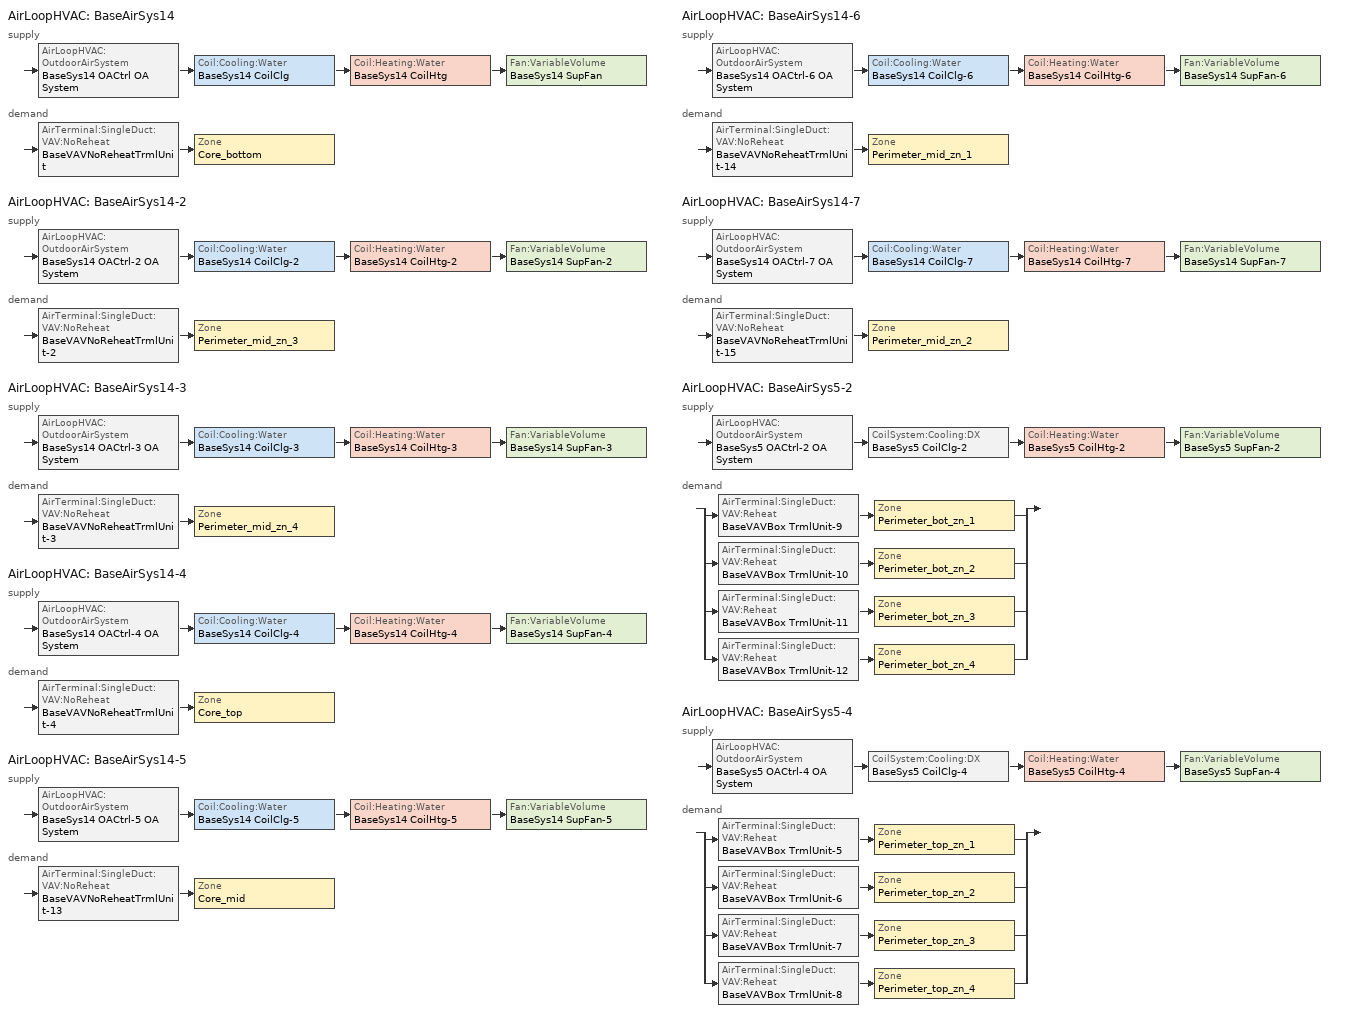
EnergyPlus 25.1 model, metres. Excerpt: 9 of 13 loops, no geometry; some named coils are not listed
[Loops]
AirLoopHVAC 'BaseAirSys14'
 supply: AirLoopHVAC:OutdoorAirSystem 'BaseSys14 OACtrl OA System' > Coil:Cooling:Water 'BaseSys14 CoilClg' > Coil:Heating:Water 'BaseSys14 CoilHtg' > Fan:VariableVolume 'BaseSys14 SupFan'
 demand: AirTerminal:SingleDuct:VAV:NoReheat 'BaseVAVNoReheatTrmlUnit' > Zone 'Core_bottom'
AirLoopHVAC 'BaseAirSys14-2'
 supply: AirLoopHVAC:OutdoorAirSystem 'BaseSys14 OACtrl-2 OA System' > Coil:Cooling:Water 'BaseSys14 CoilClg-2' > Coil:Heating:Water 'BaseSys14 CoilHtg-2' > Fan:VariableVolume 'BaseSys14 SupFan-2'
 demand: AirTerminal:SingleDuct:VAV:NoReheat 'BaseVAVNoReheatTrmlUnit-2' > Zone 'Perimeter_mid_zn_3'
AirLoopHVAC 'BaseAirSys14-3'
 supply: AirLoopHVAC:OutdoorAirSystem 'BaseSys14 OACtrl-3 OA System' > Coil:Cooling:Water 'BaseSys14 CoilClg-3' > Coil:Heating:Water 'BaseSys14 CoilHtg-3' > Fan:VariableVolume 'BaseSys14 SupFan-3'
 demand: AirTerminal:SingleDuct:VAV:NoReheat 'BaseVAVNoReheatTrmlUnit-3' > Zone 'Perimeter_mid_zn_4'
AirLoopHVAC 'BaseAirSys14-4'
 supply: AirLoopHVAC:OutdoorAirSystem 'BaseSys14 OACtrl-4 OA System' > Coil:Cooling:Water 'BaseSys14 CoilClg-4' > Coil:Heating:Water 'BaseSys14 CoilHtg-4' > Fan:VariableVolume 'BaseSys14 SupFan-4'
 demand: AirTerminal:SingleDuct:VAV:NoReheat 'BaseVAVNoReheatTrmlUnit-4' > Zone 'Core_top'
AirLoopHVAC 'BaseAirSys14-5'
 supply: AirLoopHVAC:OutdoorAirSystem 'BaseSys14 OACtrl-5 OA System' > Coil:Cooling:Water 'BaseSys14 CoilClg-5' > Coil:Heating:Water 'BaseSys14 CoilHtg-5' > Fan:VariableVolume 'BaseSys14 SupFan-5'
 demand: AirTerminal:SingleDuct:VAV:NoReheat 'BaseVAVNoReheatTrmlUnit-13' > Zone 'Core_mid'
AirLoopHVAC 'BaseAirSys14-6'
 supply: AirLoopHVAC:OutdoorAirSystem 'BaseSys14 OACtrl-6 OA System' > Coil:Cooling:Water 'BaseSys14 CoilClg-6' > Coil:Heating:Water 'BaseSys14 CoilHtg-6' > Fan:VariableVolume 'BaseSys14 SupFan-6'
 demand: AirTerminal:SingleDuct:VAV:NoReheat 'BaseVAVNoReheatTrmlUnit-14' > Zone 'Perimeter_mid_zn_1'
AirLoopHVAC 'BaseAirSys14-7'
 supply: AirLoopHVAC:OutdoorAirSystem 'BaseSys14 OACtrl-7 OA System' > Coil:Cooling:Water 'BaseSys14 CoilClg-7' > Coil:Heating:Water 'BaseSys14 CoilHtg-7' > Fan:VariableVolume 'BaseSys14 SupFan-7'
 demand: AirTerminal:SingleDuct:VAV:NoReheat 'BaseVAVNoReheatTrmlUnit-15' > Zone 'Perimeter_mid_zn_2'
AirLoopHVAC 'BaseAirSys5-2'
 supply: AirLoopHVAC:OutdoorAirSystem 'BaseSys5 OACtrl-2 OA System' > CoilSystem:Cooling:DX 'BaseSys5 CoilClg-2' > Coil:Heating:Water 'BaseSys5 CoilHtg-2' > Fan:VariableVolume 'BaseSys5 SupFan-2'
 demand: split
  | AirTerminal:SingleDuct:VAV:Reheat 'BaseVAVBox TrmlUnit-9' > Zone 'Perimeter_bot_zn_1'
  | AirTerminal:SingleDuct:VAV:Reheat 'BaseVAVBox TrmlUnit-10' > Zone 'Perimeter_bot_zn_2'
  | AirTerminal:SingleDuct:VAV:Reheat 'BaseVAVBox TrmlUnit-11' > Zone 'Perimeter_bot_zn_3'
  | AirTerminal:SingleDuct:VAV:Reheat 'BaseVAVBox TrmlUnit-12' > Zone 'Perimeter_bot_zn_4'
AirLoopHVAC 'BaseAirSys5-4'
 supply: AirLoopHVAC:OutdoorAirSystem 'BaseSys5 OACtrl-4 OA System' > CoilSystem:Cooling:DX 'BaseSys5 CoilClg-4' > Coil:Heating:Water 'BaseSys5 CoilHtg-4' > Fan:VariableVolume 'BaseSys5 SupFan-4'
 demand: split
  | AirTerminal:SingleDuct:VAV:Reheat 'BaseVAVBox TrmlUnit-5' > Zone 'Perimeter_top_zn_1'
  | AirTerminal:SingleDuct:VAV:Reheat 'BaseVAVBox TrmlUnit-6' > Zone 'Perimeter_top_zn_2'
  | AirTerminal:SingleDuct:VAV:Reheat 'BaseVAVBox TrmlUnit-7' > Zone 'Perimeter_top_zn_3'
  | AirTerminal:SingleDuct:VAV:Reheat 'BaseVAVBox TrmlUnit-8' > Zone 'Perimeter_top_zn_4'
[DesignSpecification:OutdoorAir] Outdoor Air Method=Maximum; Outdoor Air Flow per Person {m3/s-person}=0.00707921; Outdoor Air Flow per Zone Floor Area {m3/s-m2}=0.000762; Outdoor Air Flow Air Changes per Hour {1/hr}=0
Name | Outdoor Air Schedule | Outdoor Air Flow per Zone {m3/s}
DSOA_Core_bottom; DSOA_Core_mid; DSOA_Core_top; DSOA_Perimeter_mid_zn_1; DSOA_Perimeter_mid_zn_2; DSOA_Perimeter_mid_zn_3; DSOA_Perimeter_mid_zn_4 | LabHVACAvail
DSOA_Perimeter_bot_zn_1; DSOA_Perimeter_bot_zn_2; DSOA_Perimeter_bot_zn_3; DSOA_Perimeter_bot_zn_4; DSOA_Perimeter_top_zn_1; DSOA_Perimeter_top_zn_2; DSOA_Perimeter_top_zn_3; DSOA_Perimeter_top_zn_4 | LabOfficeHVACAvail | 0
[Sizing:Zone] Zone Cooling Design Supply Air Temperature Input Method=TemperatureDifference; Zone Cooling Design Supply Air Temperature {C}=12.7778; Zone Cooling Design Supply Air Temperature Difference {deltaC}=11.1111; Zone Heating Design Supply Air Temperature Input Method=TemperatureDifference; Zone Heating Design Supply Air Temperature {C}=35; Zone Heating Design Supply Air Temperature Difference {deltaC}=13.8889; Zone Cooling Design Supply Air Humidity Ratio {kgWater/kgDryAir}=0.0085; Zone Heating Design Supply Air Humidity Ratio {kgWater/kgDryAir}=0.008; Cooling Design Air Flow Method=DesignDay; Cooling Design Air Flow Rate {m3/s}=0; Cooling Minimum Air Flow per Zone Floor Area {m3/s-m2}=0; Cooling Minimum Air Flow {m3/s}=0; Cooling Minimum Air Flow Fraction=0; Heating Design Air Flow Method=DesignDay; Heating Design Air Flow Rate {m3/s}=0; Heating Maximum Air Flow {m3/s}=0; Account for Dedicated Outdoor Air System=No; Zone Load Sizing Method=Sensible Load Only No Latent Load; Zone Latent Cooling Design Supply Air Humidity Ratio Input Method=HumidityRatioDifference; Zone Cooling Design Supply Air Humidity Ratio Difference {kgWater/kgDryAir}=0.005; Zone Latent Heating Design Supply Air Humidity Ratio Input Method=HumidityRatioDifference; Zone Humidification Design Supply Air Humidity Ratio Difference {kgWater/kgDryAir}=0.005
Name | Design Specification Outdoor Air Object | Heating Maximum Air Flow per Zone Floor Area {m3/s-m2} | Heating Maximum Air Flow Fraction | Zone Cooling Sizing Factor
Core_bottom | DSOA_Core_bottom | 0.01016 | 0.5
Core_mid | DSOA_Core_mid | 0 | 0.5
Core_top | DSOA_Core_top | 0 | 0.5
Perimeter_bot_zn_1 | DSOA_Perimeter_bot_zn_1 | 0 | 0.5 | 1.5
Perimeter_bot_zn_2 | DSOA_Perimeter_bot_zn_2 | 0 | 0 | 1.5
Perimeter_bot_zn_3 | DSOA_Perimeter_bot_zn_3 | 0 | 0 | 1.5
Perimeter_bot_zn_4 | DSOA_Perimeter_bot_zn_4 | 0 | 0 | 1.5
Perimeter_mid_zn_1 | DSOA_Perimeter_mid_zn_1 | 0 | 0.5
Perimeter_mid_zn_2 | DSOA_Perimeter_mid_zn_2 | 0 | 0.5
Perimeter_mid_zn_3 | DSOA_Perimeter_mid_zn_3 | 0 | 0.5
Perimeter_mid_zn_4 | DSOA_Perimeter_mid_zn_4 | 0 | 0.5
Perimeter_top_zn_1 | DSOA_Perimeter_top_zn_1 | 0 | 0.5 | 1.5
Perimeter_top_zn_2 | DSOA_Perimeter_top_zn_2 | 0 | 0 | 1.5
Perimeter_top_zn_3 | DSOA_Perimeter_top_zn_3 | 0 | 0 | 1.5
Perimeter_top_zn_4 | DSOA_Perimeter_top_zn_4 | 0 | 0.5 | 1.5
[Sizing:System] Type of Load to Size On=Sensible; Design Outdoor Air Flow Rate {m3/s}=Autosize; Preheat Design Temperature {C}=5.68434e-14; Preheat Design Humidity Ratio {kgWater/kgDryAir}=0; Precool Design Temperature {C}=5.68434e-14; Precool Design Humidity Ratio {kgWater/kgDryAir}=0; Central Cooling Design Supply Air Temperature {C}=12.7778; Type of Zone Sum to Use=NonCoincident; Central Cooling Design Supply Air Humidity Ratio {kgWater/kgDryAir}=0.0085; Central Heating Design Supply Air Humidity Ratio {kgWater/kgDryAir}=0.008; Cooling Supply Air Flow Rate Method=DesignDay; Cooling Supply Air Flow Rate {m3/s}=0; Cooling Supply Air Flow Rate Per Floor Area {m3/s-m2}=0.00996765; Cooling Fraction of Autosized Cooling Supply Air Flow Rate=1; Cooling Supply Air Flow Rate Per Unit Cooling Capacity {m3/s-W}=3.94755e-05; Heating Supply Air Flow Rate Method=DesignDay; Heating Supply Air Flow Rate {m3/s}=0; Heating Supply Air Flow Rate Per Floor Area {m3/s-m2}=0.00996765; Heating Fraction of Autosized Heating Supply Air Flow Rate=1; Heating Fraction of Autosized Cooling Supply Air Flow Rate=1; Heating Supply Air Flow Rate Per Unit Heating Capacity {m3/s-W}=3.15882e-05; System Outdoor Air Method=ZoneSum; Zone Maximum Outdoor Air Fraction=1; Cooling Design Capacity Method=CoolingDesignCapacity; Cooling Design Capacity {W}=Autosize; Cooling Design Capacity Per Floor Area {W/m2}=234.7; Fraction of Autosized Cooling Design Capacity=1; Heating Design Capacity Method=HeatingDesignCapacity; Heating Design Capacity {W}=Autosize; Heating Design Capacity Per Floor Area {W/m2}=157; Fraction of Autosized Heating Design Capacity=1; Central Cooling Capacity Control Method=OnOff
Name | Central Heating Maximum System Air Flow Ratio | Central Heating Design Supply Air Temperature {C} | 100% Outdoor Air in Cooling | 100% Outdoor Air in Heating
BaseAirSys14; BaseAirSys14-2; BaseAirSys14-3; BaseAirSys14-4; BaseAirSys14-5; BaseAirSys14-6; BaseAirSys14-7 | 1 | 35 | Yes | Yes
BaseAirSys5-2; BaseAirSys5-4 | 0.5 | 15.5556 | No | No
[AirTerminal:SingleDuct:VAV:NoReheat] Availability Schedule=Always On Discrete; Maximum Air Flow Rate {m3/s}=Autosize; Zone Minimum Air Flow Input Method=Scheduled; Constant Minimum Air Flow Fraction=1; Minimum Air Flow Fraction Schedule=LabMinAirFracSch
Name | Fixed Minimum Air Flow Rate {m3/s}
BaseVAVNoReheatTrmlUnit | autosize
BaseVAVNoReheatTrmlUnit-13; BaseVAVNoReheatTrmlUnit-4; BaseVAVNoReheatTrmlUnit-14; BaseVAVNoReheatTrmlUnit-15; BaseVAVNoReheatTrmlUnit-2; BaseVAVNoReheatTrmlUnit-3 | Autosize
[AirTerminal:SingleDuct:VAV:Reheat] Availability Schedule=Always On Discrete; Maximum Air Flow Rate {m3/s}=Autosize; Zone Minimum Air Flow Input Method=Constant; Constant Minimum Air Flow Fraction=0.3; Fixed Minimum Air Flow Rate {m3/s}=autosize; Maximum Hot Water or Steam Flow Rate {m3/s}=Autosize; Minimum Hot Water or Steam Flow Rate {m3/s}=0; Convergence Tolerance=0.001; Damper Heating Action=ReverseWithLimits; Maximum Reheat Air Temperature {C}=35
Name | Reheat Coil | Maximum Flow Fraction During Reheat
BaseVAVBox TrmlUnit-5 | BaseVAVBox CoilHtg-5 | 0.5
BaseVAVBox TrmlUnit-6 | BaseVAVBox CoilHtg-6 | 0.5
BaseVAVBox TrmlUnit-7 | BaseVAVBox CoilHtg-7 | 0.5
BaseVAVBox TrmlUnit-8 | BaseVAVBox CoilHtg-8 | 0.5
BaseVAVBox TrmlUnit-9 | BaseVAVBox CoilHtg-9 | 0.500002
BaseVAVBox TrmlUnit-10 | BaseVAVBox CoilHtg-10 | 0.500001
BaseVAVBox TrmlUnit-11 | BaseVAVBox CoilHtg-11 | 0.499999
BaseVAVBox TrmlUnit-12 | BaseVAVBox CoilHtg-12 | 0.500001
[Zone equipment]
Core_bottom: Core_bottom BaseExhFan, BaseVAVNoReheatTrmlUnit
Core_mid: Core_mid BaseExhFan, BaseVAVNoReheatTrmlUnit-13
Core_top: Core_top BaseExhFan, BaseVAVNoReheatTrmlUnit-4
Perimeter_bot_zn_1: BaseVAVBox TrmlUnit-9
Perimeter_bot_zn_2: BaseVAVBox TrmlUnit-10
Perimeter_bot_zn_3: BaseVAVBox TrmlUnit-11
Perimeter_bot_zn_4: BaseVAVBox TrmlUnit-12
Perimeter_mid_zn_1: Perimeter_mid_ZN_1 BaseExhFan, BaseVAVNoReheatTrmlUnit-14
Perimeter_mid_zn_2: Perimeter_mid_ZN_2 BaseExhFan, BaseVAVNoReheatTrmlUnit-15
Perimeter_mid_zn_3: Perimeter_mid_ZN_3 BaseExhFan, BaseVAVNoReheatTrmlUnit-2
Perimeter_mid_zn_4: Perimeter_mid_ZN_4 BaseExhFan, BaseVAVNoReheatTrmlUnit-3
Perimeter_top_zn_1: BaseVAVBox TrmlUnit-5
Perimeter_top_zn_2: BaseVAVBox TrmlUnit-6
Perimeter_top_zn_3: BaseVAVBox TrmlUnit-7
Perimeter_top_zn_4: BaseVAVBox TrmlUnit-8
[Fan:VariableVolume] Fan Total Efficiency=0.59; Maximum Flow Rate {m3/s}=autosize; Fan Power Minimum Flow Rate Input Method=Fraction; Fan Power Minimum Flow Fraction=0.25; Motor Efficiency=0.9; Motor In Airstream Fraction=1; Fan Power Coefficient 5=0
Name | Availability Schedule | Pressure Rise {Pa} | Fan Power Minimum Air Flow Rate {m3/s} | Fan Power Coefficient 1 | Fan Power Coefficient 2 | Fan Power Coefficient 3 | Fan Power Coefficient 4
BaseSys14 SupFan; BaseSys14 SupFan-4; BaseSys14 SupFan-5 | LabHVACAvail | 883.44 | 2.99782 | 0.027828 | 0.026583 | -0.087069 | 1.03092
BaseSys14 SupFan-2; BaseSys14 SupFan-6 | LabHVACAvail | 883.44 | 0.631966 | 0.027828 | 0.026583 | -0.087069 | 1.03092
BaseSys14 SupFan-3 | LabHVACAvail | 883.44 | 0.40006 | 0.027828 | 0.026583 | -0.087069 | 1.03092
BaseSys14 SupFan-7 | LabHVACAvail | 883.44 | 0.400089 | 0.027828 | 0.026583 | -0.087069 | 1.03092
BaseSys5 SupFan-2 | LabOfficeHVACAvail | 939.27 | 5.06192 | 0.04076 | 0.088045 | -0.072926 | 0.94374
BaseSys5 SupFan-4 | LabOfficeHVACAvail | 939.27 | 2.99782 | 0.04076 | 0.088045 | -0.072926 | 0.94374
[Fan:ZoneExhaust] Availability Schedule=LabHVACAvail; Flow Fraction Schedule=LabExhaustVAVManualSashCtrl; System Availability Manager Coupling Mode=Coupled; Balanced Exhaust Fraction Schedule=Off
Name | Fan Total Efficiency | Pressure Rise {Pa} | Maximum Flow Rate {m3/s}
Core_mid BaseExhFan; Core_top BaseExhFan; Core_bottom BaseExhFan | 0.56854 | 912.375 | 4.99637
Perimeter_mid_ZN_1 BaseExhFan; Perimeter_mid_ZN_3 BaseExhFan | 0.5549 | 890.485 | 1.05327
Perimeter_mid_ZN_2 BaseExhFan | 0.5363 | 860.637 | 0.666815
Perimeter_mid_ZN_4 BaseExhFan | 0.5363 | 860.637 | 0.666767
[Coil:Cooling:Water] Availability Schedule=Always On Discrete; Design Water Flow Rate {m3/s}=Autosize; Design Air Flow Rate {m3/s}=autosize; Design Inlet Water Temperature {C}=6.66667; Design Inlet Air Temperature {C}=Autosize; Design Outlet Air Temperature {C}=Autosize; Design Inlet Air Humidity Ratio {kgWater/kgDryAir}=Autosize; Design Outlet Air Humidity Ratio {kgWater/kgDryAir}=Autosize; Type of Analysis=DetailedAnalysis; Heat Exchanger Configuration=CrossFlow
BaseSys14 CoilClg; BaseSys14 CoilClg-2; BaseSys14 CoilClg-3; BaseSys14 CoilClg-4; BaseSys14 CoilClg-5; BaseSys14 CoilClg-6; BaseSys14 CoilClg-7
[Coil:Cooling:DX:TwoSpeed] Availability Schedule=Always On Discrete; High Speed Gross Rated Total Cooling Capacity {W}=autosize; High Speed Rated Sensible Heat Ratio=autosize; High Speed Rated Air Flow Rate {m3/s}=autosize; High Speed 2017 Rated Evaporator Fan Power Per Volume Flow Rate {W/(m3/s)}=773.3; High Speed 2023 Rated Evaporator Fan Power Per Volume Flow Rate {W/(m3/s)}=934.4; Total Cooling Capacity Function of Temperature Curve=LgDX_OpHC_CapFT; Total Cooling Capacity Function of Flow Fraction Curve=LgDX_OpHC_CapFF; Energy Input Ratio Function of Temperature Curve=LgDX_OpHC_EIRFT; Energy Input Ratio Function of Flow Fraction Curve=LgDX_OpHC_EIRFF; Part Load Fraction Correlation Curve=LgDX_OpHC_PLR; Low Speed Gross Rated Total Cooling Capacity {W}=autosize; Low Speed Gross Rated Sensible Heat Ratio=autosize; Low Speed Rated Air Flow Rate {m3/s}=autosize; Low Speed 2017 Rated Evaporator Fan Power Per Volume Flow Rate {W/(m3/s)}=773.3; Low Speed 2023 Rated Evaporator Fan Power Per Volume Flow Rate {W/(m3/s)}=934.4; Low Speed Total Cooling Capacity Function of Temperature Curve=LgDX_OpHC_CapFT; Low Speed Energy Input Ratio Function of Temperature Curve=LgDX_OpHC_EIRFT; Condenser Type=AirCooled; Minimum Outdoor Dry-Bulb Temperature for Compressor Operation {C}=-25
Name | High Speed Gross Rated Cooling COP {W/W} | Low Speed Gross Rated Cooling COP {W/W}
BaseSys5 CoilClg-2 | 3.83 | 3.83
BaseSys5 CoilClg-4 | 3.42 | 3.42
[Coil:Heating:Water] Availability Schedule=Always On Discrete; U-Factor Times Area Value {W/K}=Autosize; Maximum Water Flow Rate {m3/s}=Autosize; Performance Input Method=NominalCapacity; Rated Capacity {W}=Autosize; Rated Inlet Air Temperature {C}=16.6; Rated Outlet Water Temperature {C}=48.8889; Rated Outlet Air Temperature {C}=32.2; Rated Ratio for Air and Water Convection=0.5
Name | Rated Inlet Water Temperature {C}
BaseSys14 CoilHtg; BaseSys14 CoilHtg-2; BaseSys14 CoilHtg-3; BaseSys14 CoilHtg-4; BaseSys14 CoilHtg-5; BaseSys14 CoilHtg-6; BaseSys14 CoilHtg-7 | 54.4444
BaseSys5 CoilHtg-4; BaseSys5 CoilHtg-2 | 71.1111
[CoilSystem:Cooling:DX] Availability Schedule=Always On Discrete
Name | Cooling Coil
BaseSys5 CoilClg-2 | BaseSys5 CoilClg-2
BaseSys5 CoilClg-4 | BaseSys5 CoilClg-4
[HeatExchanger:AirToAir:SensibleAndLatent] Availability Schedule=Always On Discrete; Nominal Supply Air Flow Rate {m3/s}=autosize; Sensible Effectiveness at 100% Heating Air Flow=0.6; Latent Effectiveness at 100% Heating Air Flow=0; Sensible Effectiveness at 100% Cooling Air Flow=0.6; Latent Effectiveness at 100% Cooling Air Flow=0; Nominal Electric Power {W}=0; Supply Air Outlet Temperature Control=No; Heat Exchanger Type=Plate; Frost Control Type=None; Threshold Temperature {C}=1.7; Economizer Lockout=Yes
Name | Sensible Effectiveness of Heating Air Flow Curve | Latent Effectiveness of Heating Air Flow Curve | Sensible Effectiveness of Cooling Air Flow Curve | Latent Effectiveness of Cooling Air Flow Curve
BaseSys14 HtRcvry | BaseSys14 HtRcvry_SensibleHeatingEff | BaseSys14 HtRcvry_LatentHeatingEff | BaseSys14 HtRcvry_SensibleCoolingEff | BaseSys14 HtRcvry_LatentCoolingEff
BaseSys14 HtRcvry-2 | BaseSys14 HtRcvry-2_SensibleHeatingEff | BaseSys14 HtRcvry-2_LatentHeatingEff | BaseSys14 HtRcvry-2_SensibleCoolingEff | BaseSys14 HtRcvry-2_LatentCoolingEff
BaseSys14 HtRcvry-3 | BaseSys14 HtRcvry-3_SensibleHeatingEff | BaseSys14 HtRcvry-3_LatentHeatingEff | BaseSys14 HtRcvry-3_SensibleCoolingEff | BaseSys14 HtRcvry-3_LatentCoolingEff
BaseSys14 HtRcvry-4 | BaseSys14 HtRcvry-4_SensibleHeatingEff | BaseSys14 HtRcvry-4_LatentHeatingEff | BaseSys14 HtRcvry-4_SensibleCoolingEff | BaseSys14 HtRcvry-4_LatentCoolingEff
BaseSys14 HtRcvry-5 | BaseSys14 HtRcvry-5_SensibleHeatingEff | BaseSys14 HtRcvry-5_LatentHeatingEff | BaseSys14 HtRcvry-5_SensibleCoolingEff | BaseSys14 HtRcvry-5_LatentCoolingEff
BaseSys14 HtRcvry-6 | BaseSys14 HtRcvry-6_SensibleHeatingEff | BaseSys14 HtRcvry-6_LatentHeatingEff | BaseSys14 HtRcvry-6_SensibleCoolingEff | BaseSys14 HtRcvry-6_LatentCoolingEff
BaseSys14 HtRcvry-7 | BaseSys14 HtRcvry-7_SensibleHeatingEff | BaseSys14 HtRcvry-7_LatentHeatingEff | BaseSys14 HtRcvry-7_SensibleCoolingEff | BaseSys14 HtRcvry-7_LatentCoolingEff
BaseSys5 HtRcvry-2 | BaseSys5 HtRcvry-2_SensibleHeatingEff | BaseSys5 HtRcvry-2_LatentHeatingEff | BaseSys5 HtRcvry-2_SensibleCoolingEff | BaseSys5 HtRcvry-2_LatentCoolingEff
BaseSys5 HtRcvry-4 | BaseSys5 HtRcvry-4_SensibleHeatingEff | BaseSys5 HtRcvry-4_LatentHeatingEff | BaseSys5 HtRcvry-4_SensibleCoolingEff | BaseSys5 HtRcvry-4_LatentCoolingEff
[Controller:WaterCoil] Control Variable=Temperature; Actuator Variable=Flow; Controller Convergence Tolerance {deltaC}=0.1; Maximum Actuated Flow {m3/s}=autosize; Minimum Actuated Flow {m3/s}=0
Name | Action
Controller Water Coil 1-Clg; Controller Water Coil 2-Clg; Controller Water Coil 3-Clg; Controller Water Coil 4-Clg; Controller Water Coil 5-Clg; Controller Water Coil 6-Clg; Controller Water Coil 7-Clg | Reverse
Controller Water Coil 1-Htg; Controller Water Coil 2-Htg; Controller Water Coil 3-Htg; Controller Water Coil 4-Htg; Controller Water Coil 5-Htg; Controller Water Coil 6-Htg; Controller Water Coil 7-Htg; Controller Water Coil 5-4; Controller Water Coil 5-2 | Normal
[Controller:OutdoorAir] Minimum Outdoor Air Flow Rate {m3/s}=0; Maximum Outdoor Air Flow Rate {m3/s}=autosize; Economizer Control Action Type=ModulateFlow; Economizer Maximum Limit Enthalpy {J/kg}=64000; Lockout Type=NoLockout; Maximum Fraction of Outdoor Air Schedule=LabOfficeHVACAvail; High Humidity Control=No; Control High Indoor Humidity Based on Outdoor Humidity Ratio=Yes; Heat Recovery Bypass Control Type=BypassWhenOAFlowGreaterThanMinimum; Economizer Operation Staging=InterlockedWithMechanicalCooling
Name | Economizer Control Type | Minimum Limit Type | Minimum Outdoor Air Schedule | Mechanical Ventilation Controller | Economizer Maximum Limit Dry-Bulb Temperature {C}
BaseSys14 OACtrl | NoEconomizer | ProportionalMinimum | LabMinAirFracSch | BaseSys14 OACtrl Mech Vent Controller
BaseSys14 OACtrl-2 | NoEconomizer | ProportionalMinimum | LabMinAirFracSch | BaseSys14 OACtrl-2 Mech Vent Controller
BaseSys14 OACtrl-3 | NoEconomizer | ProportionalMinimum | LabMinAirFracSch | BaseSys14 OACtrl-3 Mech Vent Controller
BaseSys14 OACtrl-4 | NoEconomizer | ProportionalMinimum | LabMinAirFracSch | BaseSys14 OACtrl-4 Mech Vent Controller
BaseSys14 OACtrl-5 | NoEconomizer | ProportionalMinimum | LabMinAirFracSch | BaseSys14 OACtrl-5 Mech Vent Controller
BaseSys14 OACtrl-6 | NoEconomizer | ProportionalMinimum | LabMinAirFracSch | BaseSys14 OACtrl-6 Mech Vent Controller
BaseSys14 OACtrl-7 | NoEconomizer | ProportionalMinimum | LabMinAirFracSch | BaseSys14 OACtrl-7 Mech Vent Controller
BaseSys5 OACtrl-2 | FixedDryBulb | FixedMinimum | LabOfficeHVACAvail | BaseSys5 OACtrl-2 Mech Vent Controller | 23.8889
BaseSys5 OACtrl-4 | FixedDryBulb | FixedMinimum | LabOfficeHVACAvail | BaseSys5 OACtrl-4 Mech Vent Controller | 23.8889
[Controller:MechanicalVentilation] Demand Controlled Ventilation=No; System Outdoor Air Method=ZoneSum
Name | Availability Schedule | Zone or ZoneList 1 | Design Specification Outdoor Air Object Name 1 | Zone or ZoneList 2 | Design Specification Outdoor Air Object Name 2 | Zone or ZoneList 3 | Design Specification Outdoor Air Object Name 3 | Zone or ZoneList 4 | Design Specification Outdoor Air Object Name 4
BaseSys14 OACtrl Mech Vent Controller | LabHVACAvail | Core_bottom | DSOA_Core_bottom
BaseSys14 OACtrl-5 Mech Vent Controller | LabHVACAvail | Core_mid | DSOA_Core_mid
BaseSys14 OACtrl-4 Mech Vent Controller | LabHVACAvail | Core_top | DSOA_Core_top
BaseSys5 OACtrl-2 Mech Vent Controller | LabOfficeHVACAvail | Perimeter_bot_zn_1 | DSOA_Perimeter_bot_zn_1 | Perimeter_bot_zn_2 | DSOA_Perimeter_bot_zn_2 | Perimeter_bot_zn_3 | DSOA_Perimeter_bot_zn_3 | Perimeter_bot_zn_4 | DSOA_Perimeter_bot_zn_4
BaseSys5 OACtrl-4 Mech Vent Controller | LabOfficeHVACAvail | Perimeter_top_zn_1 | DSOA_Perimeter_top_zn_1 | Perimeter_top_zn_2 | DSOA_Perimeter_top_zn_2 | Perimeter_top_zn_3 | DSOA_Perimeter_top_zn_3 | Perimeter_top_zn_4 | DSOA_Perimeter_top_zn_4
BaseSys14 OACtrl-2 Mech Vent Controller | LabHVACAvail | Perimeter_mid_zn_3 | DSOA_Perimeter_mid_zn_3
BaseSys14 OACtrl-3 Mech Vent Controller | LabHVACAvail | Perimeter_mid_zn_4 | DSOA_Perimeter_mid_zn_4
BaseSys14 OACtrl-6 Mech Vent Controller | LabHVACAvail | Perimeter_mid_zn_1 | DSOA_Perimeter_mid_zn_1
BaseSys14 OACtrl-7 Mech Vent Controller | LabHVACAvail | Perimeter_mid_zn_2 | DSOA_Perimeter_mid_zn_2
[AirLoopHVAC] Design Supply Air Flow Rate {m3/s}=Autosize
Name | Design Return Air Flow Fraction of Supply Air Flow
BaseAirSys14; BaseAirSys14-2; BaseAirSys14-3; BaseAirSys14-4; BaseAirSys14-5; BaseAirSys14-6; BaseAirSys14-7 | 0
BaseAirSys5-2; BaseAirSys5-4 | 1
[AvailabilityManager:NightCycle] Applicability Schedule=Always On Discrete; Fan Schedule=LabHVACAvail; Control Type=CycleOnControlZone; Thermostat Tolerance {deltaC}=1.11111; Cycling Run Time Control Type=ThermostatWithMinimumRunTime; Cycling Run Time {s}=900
Name | Control Zone or Zone List
Availability Manager Night Cycle 1 | Core_bottom
Availability Manager Night Cycle 2 | Perimeter_mid_zn_3
Availability Manager Night Cycle 3 | Perimeter_mid_zn_4
Availability Manager Night Cycle 4 | Core_top
Availability Manager Night Cycle 5 | Core_mid
Availability Manager Night Cycle 6 | Perimeter_mid_zn_1
Availability Manager Night Cycle 7 | Perimeter_mid_zn_2
[SetpointManager:SingleZone:Reheat] Control Variable=Temperature; Minimum Supply Air Temperature {C}=12.7778; Maximum Supply Air Temperature {C}=35
Name | Control Zone | Setpoint Node or NodeList
Setpoint Manager Single Zone Reheat 1 | Core_bottom | BaseSys14 SupFan Outlet Node
Setpoint Manager Single Zone Reheat 2 | Perimeter_mid_zn_3 | BaseSys14 SupFan-2 Outlet Node
Setpoint Manager Single Zone Reheat 3 | Perimeter_mid_zn_4 | BaseSys14 SupFan-3 Outlet Node
Setpoint Manager Single Zone Reheat 4 | Core_top | BaseSys14 SupFan-4 Outlet Node
Setpoint Manager Single Zone Reheat 13 | Core_mid | BaseSys14 SupFan-5 Outlet Node
Setpoint Manager Single Zone Reheat 14 | Perimeter_mid_zn_1 | BaseSys14 SupFan-6 Outlet Node
Setpoint Manager Single Zone Reheat 15 | Perimeter_mid_zn_2 | BaseSys14 SupFan-7 Outlet Node
[SetpointManager:MixedAir] Control Variable=Temperature
Name | Setpoint Node or NodeList
BaseSys14 HtRcvry OA Stream Outlet Node OS Default SPM | BaseSys14 HtRcvry OA Stream Outlet Node
BaseSys14 OACtrl OA System Mixed Air Node OS Default SPM | BaseSys14 OACtrl OA System Mixed Air Node
BaseSys14 CoilClg Air Outlet Node OS Default SPM | BaseSys14 CoilClg Air Outlet Node
BaseSys14 CoilHtg Air Outlet Node OS Default SPM | BaseSys14 CoilHtg Air Outlet Node
BaseSys14 HtRcvry-2 OA Stream Outlet Node OS Default SPM | BaseSys14 HtRcvry-2 OA Stream Outlet Node
BaseSys14 OACtrl-2 OA System Mixed Air Node OS Default SPM | BaseSys14 OACtrl-2 OA System Mixed Air Node
BaseSys14 CoilClg-2 Air Outlet Node OS Default SPM | BaseSys14 CoilClg-2 Air Outlet Node
BaseSys14 CoilHtg-2 Air Outlet Node OS Default SPM | BaseSys14 CoilHtg-2 Air Outlet Node
BaseSys14 HtRcvry-3 OA Stream Outlet Node OS Default SPM | BaseSys14 HtRcvry-3 OA Stream Outlet Node
BaseSys14 OACtrl-3 OA System Mixed Air Node OS Default SPM | BaseSys14 OACtrl-3 OA System Mixed Air Node
BaseSys14 CoilClg-3 Air Outlet Node OS Default SPM | BaseSys14 CoilClg-3 Air Outlet Node
BaseSys14 CoilHtg-3 Air Outlet Node OS Default SPM | BaseSys14 CoilHtg-3 Air Outlet Node
BaseSys14 HtRcvry-4 OA Stream Outlet Node OS Default SPM | BaseSys14 HtRcvry-4 OA Stream Outlet Node
BaseSys14 OACtrl-4 OA System Mixed Air Node OS Default SPM | BaseSys14 OACtrl-4 OA System Mixed Air Node
BaseSys14 CoilClg-4 Air Outlet Node OS Default SPM | BaseSys14 CoilClg-4 Air Outlet Node
BaseSys14 CoilHtg-4 Air Outlet Node OS Default SPM | BaseSys14 CoilHtg-4 Air Outlet Node
BaseSys14 HtRcvry-5 OA Stream Outlet Node OS Default SPM | BaseSys14 HtRcvry-5 OA Stream Outlet Node
BaseSys14 OACtrl-5 OA System Mixed Air Node OS Default SPM | BaseSys14 OACtrl-5 OA System Mixed Air Node
BaseSys14 CoilClg-5 Air Outlet Node OS Default SPM | BaseSys14 CoilClg-5 Air Outlet Node
BaseSys14 CoilHtg-5 Air Outlet Node OS Default SPM | BaseSys14 CoilHtg-5 Air Outlet Node
BaseSys14 HtRcvry-6 OA Stream Outlet Node OS Default SPM | BaseSys14 HtRcvry-6 OA Stream Outlet Node
BaseSys14 OACtrl-6 OA System Mixed Air Node OS Default SPM | BaseSys14 OACtrl-6 OA System Mixed Air Node
BaseSys14 CoilClg-6 Air Outlet Node OS Default SPM | BaseSys14 CoilClg-6 Air Outlet Node
BaseSys14 CoilHtg-6 Air Outlet Node OS Default SPM | BaseSys14 CoilHtg-6 Air Outlet Node
BaseSys14 HtRcvry-7 OA Stream Outlet Node OS Default SPM | BaseSys14 HtRcvry-7 OA Stream Outlet Node
BaseSys14 OACtrl-7 OA System Mixed Air Node OS Default SPM | BaseSys14 OACtrl-7 OA System Mixed Air Node
BaseSys14 CoilClg-7 Air Outlet Node OS Default SPM | BaseSys14 CoilClg-7 Air Outlet Node
BaseSys14 CoilHtg-7 Air Outlet Node OS Default SPM | BaseSys14 CoilHtg-7 Air Outlet Node
BaseSys5 OACtrl-4 OA System Mixed Air Node OS Default SPM | BaseSys5 OACtrl-4 OA System Mixed Air Node
BaseSys5 CoilClg-4 Outlet Node OS Default SPM | BaseSys5 CoilClg-4 Outlet Node
BaseSys5 CoilHtg-4 Air Outlet Node OS Default SPM | BaseSys5 CoilHtg-4 Air Outlet Node
BaseSys5 OACtrl-2 OA System Mixed Air Node OS Default SPM | BaseSys5 OACtrl-2 OA System Mixed Air Node
BaseSys5 CoilClg-2 Outlet Node OS Default SPM | BaseSys5 CoilClg-2 Outlet Node
BaseSys5 CoilHtg-2 Air Outlet Node OS Default SPM | BaseSys5 CoilHtg-2 Air Outlet Node
BaseSys5 HtRcvry-2 OA Stream Outlet Node OS Default SPM | BaseSys5 HtRcvry-2 OA Stream Outlet Node
BaseSys5 HtRcvry-4 OA Stream Outlet Node OS Default SPM | BaseSys5 HtRcvry-4 OA Stream Outlet Node
[SetpointManager:Warmest] Control Variable=Temperature; Minimum Setpoint Temperature {C}=12.7778; Maximum Setpoint Temperature {C}=15.5556; Strategy=MaximumTemperature
Name | HVAC Air Loop | Setpoint Node or NodeList
Setpoint Manager Warmest 4 | BaseAirSys5-2 | BaseAirSys5-2 Supply Outlet Nodes
Setpoint Manager Warmest 1 | BaseAirSys5-4 | BaseAirSys5-4 Supply Outlet Nodes
[Schedule:Day:Hourly]
OffDay; LabOfficeHVACAvailSat; LabOfficeHVACAvailSun: 0, 0, 0, 0, 0, 0, 0, 0, 0, 0, 0, 0, 0, 0, 0, 0, 0, 0, 0, 0, 0, 0, 0, 0
LabHVACAvailWD; LabHVACAvailSat; LabHVACAvailSun: 1, 1, 1, 1, 1, 1, 1, 1, 1, 1, 1, 1, 1, 1, 1, 1, 1, 1, 1, 1, 1, 1, 1, 1
LabExhaustVAVManualSashCtrlWD: 0.5, 0.5, 0.5, 0.5, 0.5, 0.5, 0.5, 0.5, 0.51, 0.56, 0.56, 0.53, 0.53, 0.56, 0.56, 0.56, 0.56, 0.56, 0.52, 0.5, 0.5, 0.5, 0.5, 0.5
LabExhaustVAVManualSashCtrlSat; LabExhaustVAVManualSashCtrlSun: 0.5, 0.5, 0.5, 0.5, 0.5, 0.5, 0.5, 0.5, 0.5, 0.52, 0.52, 0.52, 0.52, 0.5, 0.5, 0.5, 0.5, 0.5, 0.5, 0.5, 0.5, 0.5, 0.5, 0.5
LabOfficeHVACAvailWD: 0, 0, 0, 0, 0, 1, 1, 1, 1, 1, 1, 1, 1, 1, 1, 1, 1, 1, 1, 1, 1, 1, 1, 1
[Schedule:Week:Daily]
OffWk: OffDay, OffDay, OffDay, OffDay, OffDay, OffDay, OffDay, OffDay, OffDay, OffDay, OffDay, OffDay
LabExhaustVAVManualSashCtrlWk: LabExhaustVAVManualSashCtrlSun, LabExhaustVAVManualSashCtrlWD, LabExhaustVAVManualSashCtrlWD, LabExhaustVAVManualSashCtrlWD, LabExhaustVAVManualSashCtrlWD, LabExhaustVAVManualSashCtrlWD, LabExhaustVAVManualSashCtrlSat, LabExhaustVAVManualSashCtrlSun, LabExhaustVAVManualSashCtrlWD, LabExhaustVAVManualSashCtrlWD, LabExhaustVAVManualSashCtrlSun, LabExhaustVAVManualSashCtrlSun
LabHVACAvailWk: LabHVACAvailSun, LabHVACAvailWD, LabHVACAvailWD, LabHVACAvailWD, LabHVACAvailWD, LabHVACAvailWD, LabHVACAvailSat, LabHVACAvailSun, LabHVACAvailWD, LabHVACAvailWD, LabHVACAvailSun, LabHVACAvailSun
LabOfficeHVACAvailWk: LabOfficeHVACAvailSun, LabOfficeHVACAvailWD, LabOfficeHVACAvailWD, LabOfficeHVACAvailWD, LabOfficeHVACAvailWD, LabOfficeHVACAvailWD, LabOfficeHVACAvailSat, LabOfficeHVACAvailSun, LabOfficeHVACAvailWD, LabOfficeHVACAvailWD, LabOfficeHVACAvailSun, LabOfficeHVACAvailSun
[Schedule:Year]
Off: OffWk, 1, 1, 12, 31
LabExhaustVAVManualSashCtrl: LabExhaustVAVManualSashCtrlWk, 1, 1, 12, 31
LabHVACAvail: LabHVACAvailWk, 1, 1, 12, 31
LabOfficeHVACAvail: LabOfficeHVACAvailWk, 1, 1, 12, 31
[Schedule:Constant]
Always On Discrete: Hourly Value=1
[Schedule:Compact]
LabMinAirFracSch: Through: 12/31, For: AllDays, Until: 08:00, 0.7, Until: 18:00, 1, Until: 24:00, 0.7
[Curve:Quadratic]
Name | Coefficient1 Constant | Coefficient2 x | Coefficient3 x**2 | Minimum Value of x | Maximum Value of x
LgDX_OpHC_CapFF | 0.77136 | 0.34053 | -0.11088 | 0.75918 | 1.13877
LgDX_OpHC_EIRFF | 1.2055 | -0.32953 | 0.12308 | 0.75918 | 1.13877
LgDX_OpHC_PLR | 0.771 | 0.229 | 0 | 0 | 1
[Curve:Biquadratic] Minimum Value of x=17; Maximum Value of x=22; Minimum Value of y=13; Maximum Value of y=46
Name | Coefficient1 Constant | Coefficient2 x | Coefficient3 x**2 | Coefficient4 y | Coefficient5 y**2 | Coefficient6 x*y
LgDX_OpHC_CapFT | 0.42415 | 0.04426 | -0.00042 | 0.00333 | -8e-05 | -0.00021
LgDX_OpHC_EIRFT | 1.23649 | -0.02431 | 0.00057 | -0.01434 | 0.00063 | -0.00038
[Table:IndependentVariable]
BaseSys14 HtRcvry_SensibleHeatingEff_IndependentVariable; BaseSys14 HtRcvry_LatentHeatingEff_IndependentVariable; BaseSys14 HtRcvry_SensibleCoolingEff_IndependentVariable; BaseSys14 HtRcvry_LatentCoolingEff_IndependentVariable; BaseSys14 HtRcvry-2_SensibleHeatingEff_IndependentVariable; BaseSys14 HtRcvry-2_LatentHeatingEff_IndependentVariable; BaseSys14 HtRcvry-2_SensibleCoolingEff_IndependentVariable; BaseSys14 HtRcvry-2_LatentCoolingEff_IndependentVariable; BaseSys14 HtRcvry-3_SensibleHeatingEff_IndependentVariable; BaseSys14 HtRcvry-3_LatentHeatingEff_IndependentVariable; BaseSys14 HtRcvry-3_SensibleCoolingEff_IndependentVariable; BaseSys14 HtRcvry-3_LatentCoolingEff_IndependentVariable; BaseSys14 HtRcvry-4_SensibleHeatingEff_IndependentVariable; BaseSys14 HtRcvry-4_LatentHeatingEff_IndependentVariable; BaseSys14 HtRcvry-4_SensibleCoolingEff_IndependentVariable; BaseSys14 HtRcvry-4_LatentCoolingEff_IndependentVariable; BaseSys14 HtRcvry-5_SensibleHeatingEff_IndependentVariable; BaseSys14 HtRcvry-5_LatentHeatingEff_IndependentVariable; BaseSys14 HtRcvry-5_SensibleCoolingEff_IndependentVariable; BaseSys14 HtRcvry-5_LatentCoolingEff_IndependentVariable; BaseSys14 HtRcvry-6_SensibleHeatingEff_IndependentVariable; BaseSys14 HtRcvry-6_LatentHeatingEff_IndependentVariable; BaseSys14 HtRcvry-6_SensibleCoolingEff_IndependentVariable; BaseSys14 HtRcvry-6_LatentCoolingEff_IndependentVariable; BaseSys14 HtRcvry-7_SensibleHeatingEff_IndependentVariable; BaseSys14 HtRcvry-7_LatentHeatingEff_IndependentVariable; BaseSys14 HtRcvry-7_SensibleCoolingEff_IndependentVariable; BaseSys14 HtRcvry-7_LatentCoolingEff_IndependentVariable; BaseSys5 HtRcvry-2_LatentHeatingEff_IndependentVariable; BaseSys5 HtRcvry-2_SensibleCoolingEff_IndependentVariable; BaseSys5 HtRcvry-2_LatentCoolingEff_IndependentVariable; BaseSys5 HtRcvry-4_SensibleHeatingEff_IndependentVariable; BaseSys5 HtRcvry-4_LatentHeatingEff_IndependentVariable; BaseSys5 HtRcvry-4_SensibleCoolingEff_IndependentVariable; BaseSys5 HtRcvry-4_LatentCoolingEff_IndependentVariable; BaseSys5 HtRcvry-2_SensibleHeatingEff_IndependentVariable: Linear, Linear, 0, 10, Dimensionless, 0.75, 1
[Table:IndependentVariableList]
BaseSys14 HtRcvry_SensibleHeatingEff Independent Variable List: BaseSys14 HtRcvry_SensibleHeatingEff_IndependentVariable
BaseSys14 HtRcvry_LatentHeatingEff Independent Variable List: BaseSys14 HtRcvry_LatentHeatingEff_IndependentVariable
BaseSys14 HtRcvry_SensibleCoolingEff Independent Variable List: BaseSys14 HtRcvry_SensibleCoolingEff_IndependentVariable
BaseSys14 HtRcvry_LatentCoolingEff Independent Variable List: BaseSys14 HtRcvry_LatentCoolingEff_IndependentVariable
BaseSys14 HtRcvry-2_SensibleHeatingEff Independent Variable List: BaseSys14 HtRcvry-2_SensibleHeatingEff_IndependentVariable
BaseSys14 HtRcvry-2_LatentHeatingEff Independent Variable List: BaseSys14 HtRcvry-2_LatentHeatingEff_IndependentVariable
BaseSys14 HtRcvry-2_SensibleCoolingEff Independent Variable List: BaseSys14 HtRcvry-2_SensibleCoolingEff_IndependentVariable
BaseSys14 HtRcvry-2_LatentCoolingEff Independent Variable List: BaseSys14 HtRcvry-2_LatentCoolingEff_IndependentVariable
BaseSys14 HtRcvry-3_SensibleHeatingEff Independent Variable List: BaseSys14 HtRcvry-3_SensibleHeatingEff_IndependentVariable
BaseSys14 HtRcvry-3_LatentHeatingEff Independent Variable List: BaseSys14 HtRcvry-3_LatentHeatingEff_IndependentVariable
BaseSys14 HtRcvry-3_SensibleCoolingEff Independent Variable List: BaseSys14 HtRcvry-3_SensibleCoolingEff_IndependentVariable
BaseSys14 HtRcvry-3_LatentCoolingEff Independent Variable List: BaseSys14 HtRcvry-3_LatentCoolingEff_IndependentVariable
BaseSys14 HtRcvry-4_SensibleHeatingEff Independent Variable List: BaseSys14 HtRcvry-4_SensibleHeatingEff_IndependentVariable
BaseSys14 HtRcvry-4_LatentHeatingEff Independent Variable List: BaseSys14 HtRcvry-4_LatentHeatingEff_IndependentVariable
BaseSys14 HtRcvry-4_SensibleCoolingEff Independent Variable List: BaseSys14 HtRcvry-4_SensibleCoolingEff_IndependentVariable
BaseSys14 HtRcvry-4_LatentCoolingEff Independent Variable List: BaseSys14 HtRcvry-4_LatentCoolingEff_IndependentVariable
BaseSys14 HtRcvry-5_SensibleHeatingEff Independent Variable List: BaseSys14 HtRcvry-5_SensibleHeatingEff_IndependentVariable
BaseSys14 HtRcvry-5_LatentHeatingEff Independent Variable List: BaseSys14 HtRcvry-5_LatentHeatingEff_IndependentVariable
BaseSys14 HtRcvry-5_SensibleCoolingEff Independent Variable List: BaseSys14 HtRcvry-5_SensibleCoolingEff_IndependentVariable
BaseSys14 HtRcvry-5_LatentCoolingEff Independent Variable List: BaseSys14 HtRcvry-5_LatentCoolingEff_IndependentVariable
BaseSys14 HtRcvry-6_SensibleHeatingEff Independent Variable List: BaseSys14 HtRcvry-6_SensibleHeatingEff_IndependentVariable
BaseSys14 HtRcvry-6_LatentHeatingEff Independent Variable List: BaseSys14 HtRcvry-6_LatentHeatingEff_IndependentVariable
BaseSys14 HtRcvry-6_SensibleCoolingEff Independent Variable List: BaseSys14 HtRcvry-6_SensibleCoolingEff_IndependentVariable
BaseSys14 HtRcvry-6_LatentCoolingEff Independent Variable List: BaseSys14 HtRcvry-6_LatentCoolingEff_IndependentVariable
BaseSys14 HtRcvry-7_SensibleHeatingEff Independent Variable List: BaseSys14 HtRcvry-7_SensibleHeatingEff_IndependentVariable
BaseSys14 HtRcvry-7_LatentHeatingEff Independent Variable List: BaseSys14 HtRcvry-7_LatentHeatingEff_IndependentVariable
BaseSys14 HtRcvry-7_SensibleCoolingEff Independent Variable List: BaseSys14 HtRcvry-7_SensibleCoolingEff_IndependentVariable
BaseSys14 HtRcvry-7_LatentCoolingEff Independent Variable List: BaseSys14 HtRcvry-7_LatentCoolingEff_IndependentVariable
BaseSys5 HtRcvry-2_LatentHeatingEff Independent Variable List: BaseSys5 HtRcvry-2_LatentHeatingEff_IndependentVariable
BaseSys5 HtRcvry-2_LatentCoolingEff Independent Variable List: BaseSys5 HtRcvry-2_LatentCoolingEff_IndependentVariable
BaseSys5 HtRcvry-2_SensibleHeatingEff Independent Variable List: BaseSys5 HtRcvry-2_SensibleHeatingEff_IndependentVariable
BaseSys5 HtRcvry-2_SensibleCoolingEff Independent Variable List: BaseSys5 HtRcvry-2_SensibleCoolingEff_IndependentVariable
BaseSys5 HtRcvry-4_SensibleHeatingEff Independent Variable List: BaseSys5 HtRcvry-4_SensibleHeatingEff_IndependentVariable
BaseSys5 HtRcvry-4_LatentHeatingEff Independent Variable List: BaseSys5 HtRcvry-4_LatentHeatingEff_IndependentVariable
BaseSys5 HtRcvry-4_SensibleCoolingEff Independent Variable List: BaseSys5 HtRcvry-4_SensibleCoolingEff_IndependentVariable
BaseSys5 HtRcvry-4_LatentCoolingEff Independent Variable List: BaseSys5 HtRcvry-4_LatentCoolingEff_IndependentVariable
[Table:Lookup]
BaseSys14 HtRcvry_SensibleHeatingEff: BaseSys14 HtRcvry_SensibleHeatingEff Independent Variable List, DivisorOnly, 0.45, 0, 10, Dimensionless, 0.45, 0.45
BaseSys14 HtRcvry_LatentHeatingEff: BaseSys14 HtRcvry_LatentHeatingEff Independent Variable List, DivisorOnly, 1, 0, 10, Dimensionless, 0, 0
BaseSys14 HtRcvry_SensibleCoolingEff: BaseSys14 HtRcvry_SensibleCoolingEff Independent Variable List, DivisorOnly, 0.25, 0, 10, Dimensionless, 0.25, 0.25
BaseSys14 HtRcvry_LatentCoolingEff: BaseSys14 HtRcvry_LatentCoolingEff Independent Variable List, DivisorOnly, 1, 0, 10, Dimensionless, 0, 0
BaseSys14 HtRcvry-2_SensibleHeatingEff: BaseSys14 HtRcvry-2_SensibleHeatingEff Independent Variable List, DivisorOnly, 0.45, 0, 10, Dimensionless, 0.45, 0.45
BaseSys14 HtRcvry-2_LatentHeatingEff: BaseSys14 HtRcvry-2_LatentHeatingEff Independent Variable List, DivisorOnly, 1, 0, 10, Dimensionless, 0, 0
BaseSys14 HtRcvry-2_SensibleCoolingEff: BaseSys14 HtRcvry-2_SensibleCoolingEff Independent Variable List, DivisorOnly, 0.25, 0, 10, Dimensionless, 0.25, 0.25
BaseSys14 HtRcvry-2_LatentCoolingEff: BaseSys14 HtRcvry-2_LatentCoolingEff Independent Variable List, DivisorOnly, 1, 0, 10, Dimensionless, 0, 0
BaseSys14 HtRcvry-3_SensibleHeatingEff: BaseSys14 HtRcvry-3_SensibleHeatingEff Independent Variable List, DivisorOnly, 0.45, 0, 10, Dimensionless, 0.45, 0.45
BaseSys14 HtRcvry-3_LatentHeatingEff: BaseSys14 HtRcvry-3_LatentHeatingEff Independent Variable List, DivisorOnly, 1, 0, 10, Dimensionless, 0, 0
BaseSys14 HtRcvry-3_SensibleCoolingEff: BaseSys14 HtRcvry-3_SensibleCoolingEff Independent Variable List, DivisorOnly, 0.25, 0, 10, Dimensionless, 0.25, 0.25
BaseSys14 HtRcvry-3_LatentCoolingEff: BaseSys14 HtRcvry-3_LatentCoolingEff Independent Variable List, DivisorOnly, 1, 0, 10, Dimensionless, 0, 0
BaseSys14 HtRcvry-4_SensibleHeatingEff: BaseSys14 HtRcvry-4_SensibleHeatingEff Independent Variable List, DivisorOnly, 0.45, 0, 10, Dimensionless, 0.45, 0.45
BaseSys14 HtRcvry-4_LatentHeatingEff: BaseSys14 HtRcvry-4_LatentHeatingEff Independent Variable List, DivisorOnly, 1, 0, 10, Dimensionless, 0, 0
BaseSys14 HtRcvry-4_SensibleCoolingEff: BaseSys14 HtRcvry-4_SensibleCoolingEff Independent Variable List, DivisorOnly, 0.25, 0, 10, Dimensionless, 0.25, 0.25
BaseSys14 HtRcvry-4_LatentCoolingEff: BaseSys14 HtRcvry-4_LatentCoolingEff Independent Variable List, DivisorOnly, 1, 0, 10, Dimensionless, 0, 0
BaseSys14 HtRcvry-5_SensibleHeatingEff: BaseSys14 HtRcvry-5_SensibleHeatingEff Independent Variable List, DivisorOnly, 0.45, 0, 10, Dimensionless, 0.45, 0.45
BaseSys14 HtRcvry-5_LatentHeatingEff: BaseSys14 HtRcvry-5_LatentHeatingEff Independent Variable List, DivisorOnly, 1, 0, 10, Dimensionless, 0, 0
BaseSys14 HtRcvry-5_SensibleCoolingEff: BaseSys14 HtRcvry-5_SensibleCoolingEff Independent Variable List, DivisorOnly, 0.25, 0, 10, Dimensionless, 0.25, 0.25
BaseSys14 HtRcvry-5_LatentCoolingEff: BaseSys14 HtRcvry-5_LatentCoolingEff Independent Variable List, DivisorOnly, 1, 0, 10, Dimensionless, 0, 0
BaseSys14 HtRcvry-6_SensibleHeatingEff: BaseSys14 HtRcvry-6_SensibleHeatingEff Independent Variable List, DivisorOnly, 0.45, 0, 10, Dimensionless, 0.45, 0.45
BaseSys14 HtRcvry-6_LatentHeatingEff: BaseSys14 HtRcvry-6_LatentHeatingEff Independent Variable List, DivisorOnly, 1, 0, 10, Dimensionless, 0, 0
BaseSys14 HtRcvry-6_SensibleCoolingEff: BaseSys14 HtRcvry-6_SensibleCoolingEff Independent Variable List, DivisorOnly, 0.25, 0, 10, Dimensionless, 0.25, 0.25
BaseSys14 HtRcvry-6_LatentCoolingEff: BaseSys14 HtRcvry-6_LatentCoolingEff Independent Variable List, DivisorOnly, 1, 0, 10, Dimensionless, 0, 0
BaseSys14 HtRcvry-7_SensibleHeatingEff: BaseSys14 HtRcvry-7_SensibleHeatingEff Independent Variable List, DivisorOnly, 0.45, 0, 10, Dimensionless, 0.45, 0.45
BaseSys14 HtRcvry-7_LatentHeatingEff: BaseSys14 HtRcvry-7_LatentHeatingEff Independent Variable List, DivisorOnly, 1, 0, 10, Dimensionless, 0, 0
BaseSys14 HtRcvry-7_SensibleCoolingEff: BaseSys14 HtRcvry-7_SensibleCoolingEff Independent Variable List, DivisorOnly, 0.25, 0, 10, Dimensionless, 0.25, 0.25
BaseSys14 HtRcvry-7_LatentCoolingEff: BaseSys14 HtRcvry-7_LatentCoolingEff Independent Variable List, DivisorOnly, 1, 0, 10, Dimensionless, 0, 0
BaseSys5 HtRcvry-2_SensibleHeatingEff: BaseSys5 HtRcvry-2_SensibleHeatingEff Independent Variable List, DivisorOnly, 0.45, 0, 10, Dimensionless, 0.45, 0.45
BaseSys5 HtRcvry-2_LatentHeatingEff: BaseSys5 HtRcvry-2_LatentHeatingEff Independent Variable List, DivisorOnly, 1, 0, 10, Dimensionless, 0, 0
BaseSys5 HtRcvry-2_SensibleCoolingEff: BaseSys5 HtRcvry-2_SensibleCoolingEff Independent Variable List, DivisorOnly, 0.25, 0, 10, Dimensionless, 0.25, 0.25
BaseSys5 HtRcvry-2_LatentCoolingEff: BaseSys5 HtRcvry-2_LatentCoolingEff Independent Variable List, DivisorOnly, 1, 0, 10, Dimensionless, 0, 0
BaseSys5 HtRcvry-4_SensibleHeatingEff: BaseSys5 HtRcvry-4_SensibleHeatingEff Independent Variable List, DivisorOnly, 0.45, 0, 10, Dimensionless, 0.45, 0.45
BaseSys5 HtRcvry-4_LatentHeatingEff: BaseSys5 HtRcvry-4_LatentHeatingEff Independent Variable List, DivisorOnly, 1, 0, 10, Dimensionless, 0, 0
BaseSys5 HtRcvry-4_SensibleCoolingEff: BaseSys5 HtRcvry-4_SensibleCoolingEff Independent Variable List, DivisorOnly, 0.25, 0, 10, Dimensionless, 0.25, 0.25
BaseSys5 HtRcvry-4_LatentCoolingEff: BaseSys5 HtRcvry-4_LatentCoolingEff Independent Variable List, DivisorOnly, 1, 0, 10, Dimensionless, 0, 0
